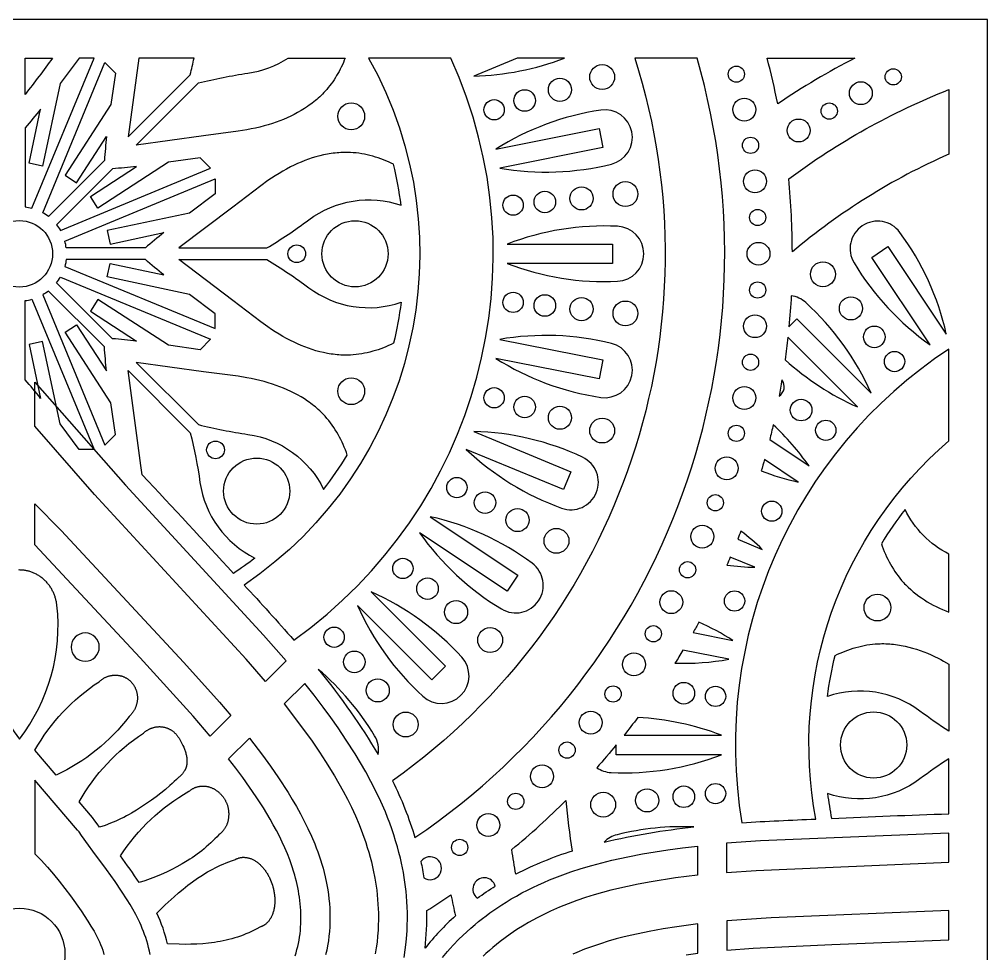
# Model space of a CAD drawing. Extents: x 101 to 1101, y 77 to 2048.
# Drawn here: x 601 to 1101, y 1566 to 2048 of the extents above; entities that cross this region are included whole.
import ezdxf

# ---------------------------------------------------------------- set-up
doc = ezdxf.new("R2010")
doc.units = 0
for name, color, linetype in [('LAYER_01', 1, 'CONTINUOUS'), ('LAYER_02', 5, 'CONTINUOUS'), ('LAYER_03', 7, 'CONTINUOUS')]:
    doc.layers.add(name, color=color, linetype=linetype)

msp = doc.modelspace()

# ---------------------------------------------------------------- linework, layer by layer
at = {"layer": 'LAYER_01'}
for points in [[(608.84, 1838.28), (608.84, 1861.04), (655.65, 1807.76), (726.99, 1730.37), (738.66, 1717.03), (727.97, 1706.45), (717.94, 1717.99), (639.61, 1803.06)], [(608.84, 1776.94), (608.84, 1798.18), (622.43, 1784.49), (685.74, 1716.29), (704.18, 1695.77), (710.14, 1688.81), (699.45, 1678.22), (690.6, 1688.52), (663.18, 1718.65)], [(1080.94, 1628.07), (983.69, 1624.04), (966.01, 1622.86), (966.09, 1607.81), (981.34, 1608.88), (1080.94, 1613.07)], [(1080.94, 1588.06), (989.21, 1584.28), (966.22, 1582.74), (966.3, 1567.69), (979.84, 1568.71), (1020.53, 1570.63), (1080.94, 1573.05)]]:
    msp.add_lwpolyline(points, close=True, dxfattribs=at)
msp.add_lwpolyline([(581.47, 1745.89, 0.195761), (600.84, 1676.7, 0.195761), (620.21, 1745.89), (620.16, 1746.31), (620.1, 1746.74), (620.03, 1747.17), (619.95, 1747.6), (619.86, 1748.03), (619.76, 1748.46), (619.66, 1748.89), (619.54, 1749.33), (619.41, 1749.76), (619.28, 1750.19), (619.13, 1750.62), (618.97, 1751.05), (618.81, 1751.48), (618.63, 1751.91), (618.44, 1752.33), (618.25, 1752.76), (618.04, 1753.17), (617.82, 1753.59), (617.6, 1754), (617.36, 1754.41), (617.11, 1754.81), (616.86, 1755.21), (616.59, 1755.6), (616.32, 1755.99), (616.03, 1756.37), (615.74, 1756.74), (615.44, 1757.11), (615.13, 1757.47), (614.81, 1757.83), (614.48, 1758.17), (614.15, 1758.51), (613.8, 1758.84), (613.45, 1759.16), (613.1, 1759.47), (612.73, 1759.77), (612.36, 1760.06), (611.99, 1760.34), (611.6, 1760.62), (611.22, 1760.88), (610.82, 1761.13), (610.43, 1761.38), (610.03, 1761.61), (609.62, 1761.83), (609.21, 1762.04), (608.8, 1762.24), (608.38, 1762.43), (607.97, 1762.61), (607.55, 1762.77), (607.13, 1762.93), (606.7, 1763.08), (606.28, 1763.21), (605.86, 1763.34), (605.43, 1763.45), (605.01, 1763.55), (604.59, 1763.64), (604.16, 1763.73), (603.74, 1763.8), (603.32, 1763.86), (602.9, 1763.91), (602.48, 1763.95), (602.07, 1763.99), (601.66, 1764.01), (601.25, 1764.02), (600.84, 1764.03), (600.43, 1764.02)], format="xyb", dxfattribs=at)
for points in [[(619.83, 1658.09), (608.84, 1670.9, -0.120224), (642.06, 1706.34), (642.39, 1706.65), (642.6, 1706.83), (642.81, 1707), (643.03, 1707.18), (643.26, 1707.35), (643.49, 1707.51), (643.72, 1707.67), (643.96, 1707.83), (644.21, 1707.98), (644.46, 1708.13), (644.71, 1708.28), (644.97, 1708.41), (645.24, 1708.54), (645.51, 1708.67), (645.78, 1708.79), (646.06, 1708.9), (646.34, 1709.01), (646.62, 1709.11), (646.91, 1709.2), (647.2, 1709.29), (647.5, 1709.37), (647.79, 1709.44), (648.09, 1709.51), (648.39, 1709.56), (648.7, 1709.61), (649, 1709.65), (649.31, 1709.68), (649.61, 1709.71), (649.92, 1709.72), (650.23, 1709.73), (650.54, 1709.73), (650.84, 1709.72), (651.15, 1709.71), (651.46, 1709.68), (651.76, 1709.65), (652.06, 1709.61), (652.37, 1709.56), (652.66, 1709.5), (652.96, 1709.44), (653.25, 1709.37), (653.55, 1709.28), (653.83, 1709.2), (654.12, 1709.1), (654.4, 1709), (654.67, 1708.89), (654.95, 1708.78), (655.21, 1708.65), (655.48, 1708.53), (655.74, 1708.39), (655.99, 1708.25), (656.24, 1708.1), (656.48, 1707.95), (656.72, 1707.79), (656.95, 1707.63), (657.18, 1707.47), (657.4, 1707.29), (657.61, 1707.12), (657.82, 1706.94), (658.03, 1706.76), (658.22, 1706.57), (658.42, 1706.38), (658.6, 1706.19), (658.78, 1705.99), (658.96, 1705.79), (659.12, 1705.59), (659.29, 1705.38), (659.45, 1705.17), (659.61, 1704.95), (659.77, 1704.72), (659.92, 1704.49), (660.07, 1704.26), (660.21, 1704.01), (660.35, 1703.77), (660.48, 1703.51), (660.61, 1703.25), (660.73, 1702.99), (660.85, 1702.72), (660.96, 1702.45), (661.07, 1702.17), (661.17, 1701.89), (661.26, 1701.6), (661.34, 1701.31), (661.42, 1701.02), (661.5, 1700.72), (661.56, 1700.42), (661.62, 1700.12), (661.67, 1699.81), (661.71, 1699.5), (661.75, 1699.19), (661.78, 1698.88), (661.79, 1698.56), (661.81, 1698.24), (661.81, 1697.93), (661.81, 1697.61), (661.8, 1697.29), (661.78, 1696.97), (661.75, 1696.66), (661.71, 1696.34), (661.67, 1696.02), (661.62, 1695.71), (661.56, 1695.39), (661.49, 1695.08), (661.42, 1694.77), (661.34, 1694.47), (661.25, 1694.16), (661.15, 1693.86), (661.05, 1693.56), (660.94, 1693.27), (660.82, 1692.98), (660.7, 1692.69), (660.57, 1692.41), (660.44, 1692.13), (660.3, 1691.86), (660.15, 1691.59), (660, 1691.33), (659.84, 1691.07), (659.68, 1690.82), (659.52, 1690.57), (659.35, 1690.33), (659.17, 1690.09), (658.99, 1689.86), (658.81, 1689.64), (658.63, 1689.42), (658.44, 1689.21), (658.25, 1689), (658.05, 1688.81), (657.86, 1688.61), (657.53, 1688.3, -0.121451)], [(642.31, 1631.11), (641.09, 1632.84), (639.84, 1634.53), (638.53, 1636.19), (631.71, 1644.25, -0.12023), (664.9, 1679.71), (665.24, 1680.01), (665.44, 1680.19), (665.66, 1680.37), (665.88, 1680.55), (666.1, 1680.72), (666.33, 1680.88), (666.56, 1681.04), (666.8, 1681.2), (667.05, 1681.35), (667.3, 1681.5), (667.56, 1681.64), (667.82, 1681.78), (668.08, 1681.91), (668.35, 1682.04), (668.62, 1682.16), (668.9, 1682.27), (669.18, 1682.38), (669.47, 1682.48), (669.75, 1682.57), (670.05, 1682.66), (670.34, 1682.74), (670.64, 1682.81), (670.94, 1682.88), (671.24, 1682.93), (671.54, 1682.98), (671.85, 1683.02), (672.15, 1683.05), (672.46, 1683.08), (672.77, 1683.09), (673.07, 1683.1), (673.38, 1683.1), (673.69, 1683.09), (674, 1683.07), (674.3, 1683.05), (674.61, 1683.01), (674.91, 1682.97), (675.22, 1682.92), (675.52, 1682.86), (675.82, 1682.8), (676.11, 1682.72), (676.4, 1682.64), (676.7, 1682.55), (676.98, 1682.45), (677.27, 1682.34), (677.55, 1682.23), (677.82, 1682.11), (678.09, 1681.98), (678.36, 1681.85), (678.63, 1681.71), (678.88, 1681.56), (679.14, 1681.41), (679.39, 1681.25), (679.63, 1681.08), (679.87, 1680.91), (680.11, 1680.74), (680.33, 1680.56), (680.56, 1680.37), (680.78, 1680.18), (680.99, 1679.98), (681.2, 1679.78), (681.41, 1679.57), (681.61, 1679.36), (681.8, 1679.15), (681.99, 1678.93), (682.18, 1678.7), (682.37, 1678.46), (682.55, 1678.22), (682.74, 1677.97), (682.93, 1677.7), (683.11, 1677.43), (683.3, 1677.14), (683.49, 1676.84), (683.86, 1676.2), (684.25, 1675.51), (684.65, 1674.74), (685.28, 1673.45), (685.71, 1672.5), (685.91, 1672.02), (686.11, 1671.53), (686.29, 1671.04), (686.46, 1670.55), (686.62, 1670.07), (686.77, 1669.58), (686.9, 1669.11), (687.01, 1668.63), (687.12, 1668.17), (687.2, 1667.71), (687.27, 1667.25), (687.33, 1666.81), (687.38, 1666.37), (687.41, 1665.93), (687.42, 1665.51), (687.42, 1665.1), (687.41, 1664.69), (687.39, 1664.29), (687.35, 1663.91), (687.3, 1663.53), (687.27, 1663.34), (687.24, 1663.16), (687.21, 1662.98), (687.17, 1662.8), (687.13, 1662.62), (687.08, 1662.45), (687.04, 1662.28), (686.99, 1662.11), (686.93, 1661.95), (686.88, 1661.79), (686.82, 1661.63), (686.76, 1661.47), (686.7, 1661.31), (686.63, 1661.16), (686.56, 1661.01), (686.49, 1660.87), (686.42, 1660.72), (686.35, 1660.58), (686.27, 1660.44), (686.19, 1660.3), (686.03, 1660.03), (685.86, 1659.77), (685.69, 1659.52), (685.51, 1659.28), (685.32, 1659.04), (685.13, 1658.81), (684.94, 1658.59), (684.74, 1658.38), (684.53, 1658.17), (684.33, 1657.97), (684.12, 1657.78), (683.91, 1657.59), (683.69, 1657.42), (683.48, 1657.24), (683.12, 1656.97), (681.93, 1655.76), (680.85, 1654.69), (679.74, 1653.66), (678.61, 1652.64), (676.29, 1650.68), (673.91, 1648.77), (671.48, 1646.91), (669.02, 1645.1), (666.52, 1643.34), (663.99, 1641.63), (661.42, 1639.98), (658.8, 1638.42), (657.48, 1637.68), (656.14, 1636.96), (654.8, 1636.26), (653.44, 1635.59), (652.07, 1634.95), (650.7, 1634.33), (647.92, 1633.17), (645.12, 1632.1)], [(662.75, 1602.56, 0.011286), (653.07, 1616.39), (654.8, 1618.9), (656.59, 1621.38), (658.45, 1623.82), (660.38, 1626.21), (662.38, 1628.55), (664.44, 1630.83), (666.57, 1633.05), (668.77, 1635.2), (671.02, 1637.29), (673.34, 1639.3), (675.71, 1641.23), (678.13, 1643.09), (680.6, 1644.86), (683.12, 1646.54), (685.69, 1648.14), (688.44, 1649.72), (688.8, 1650.01), (689.01, 1650.18), (689.24, 1650.34), (689.47, 1650.5), (689.7, 1650.65), (689.94, 1650.8), (690.19, 1650.95), (690.44, 1651.09), (690.7, 1651.22), (690.96, 1651.35), (691.23, 1651.47), (691.5, 1651.59), (691.78, 1651.7), (692.06, 1651.8), (692.34, 1651.9), (692.63, 1651.98), (692.92, 1652.07), (693.22, 1652.14), (693.52, 1652.2), (693.83, 1652.26), (694.13, 1652.31), (694.44, 1652.35), (694.76, 1652.38), (695.07, 1652.4), (695.39, 1652.42), (695.7, 1652.42), (696.02, 1652.42), (696.35, 1652.4), (696.67, 1652.38), (696.99, 1652.35), (697.31, 1652.31), (697.64, 1652.25), (697.96, 1652.19), (698.28, 1652.12), (698.6, 1652.04), (698.92, 1651.95), (699.24, 1651.85), (699.56, 1651.74), (699.87, 1651.63), (700.18, 1651.5), (700.49, 1651.37), (700.8, 1651.22), (701.1, 1651.07), (701.4, 1650.91), (701.7, 1650.74), (701.99, 1650.56), (702.28, 1650.38), (702.56, 1650.19), (702.83, 1649.99), (703.11, 1649.79), (703.37, 1649.58), (703.63, 1649.37), (703.89, 1649.15), (704.14, 1648.93), (704.38, 1648.7), (704.61, 1648.47), (704.84, 1648.24), (705.06, 1648), (705.28, 1647.76), (705.48, 1647.52), (705.68, 1647.27), (705.88, 1647.03), (706.07, 1646.78), (706.25, 1646.53), (706.42, 1646.27), (706.59, 1646.02), (706.76, 1645.75), (706.92, 1645.48), (707.08, 1645.21), (707.24, 1644.93), (707.38, 1644.64), (707.53, 1644.35), (707.66, 1644.06), (707.8, 1643.76), (707.92, 1643.45), (708.04, 1643.15), (708.15, 1642.84), (708.26, 1642.52), (708.35, 1642.2), (708.45, 1641.88), (708.53, 1641.55), (708.61, 1641.22), (708.68, 1640.89), (708.74, 1640.56), (708.79, 1640.22), (708.84, 1639.88), (708.88, 1639.53), (708.91, 1639.19), (708.93, 1638.84), (708.95, 1638.5), (708.96, 1638.15), (708.96, 1637.8), (708.95, 1637.45), (708.94, 1637.09), (708.92, 1636.74), (708.89, 1636.39), (708.85, 1636.04), (708.8, 1635.69), (708.75, 1635.34), (708.69, 1634.99), (708.62, 1634.65), (708.54, 1634.31), (708.46, 1633.97), (708.37, 1633.64), (708.26, 1633.31), (708.16, 1632.99), (708.04, 1632.67), (707.92, 1632.36), (707.78, 1632.05), (707.65, 1631.76), (707.5, 1631.46), (707.35, 1631.18), (707.2, 1630.9), (707.03, 1630.63), (706.86, 1630.36), (706.69, 1630.11), (706.51, 1629.86), (706.32, 1629.62), (706.13, 1629.38), (705.94, 1629.16), (705.74, 1628.94), (705.54, 1628.73), (705.34, 1628.53), (705.13, 1628.33), (704.91, 1628.15), (704.7, 1627.97), (704.48, 1627.8), (704.12, 1627.53), (702.95, 1626.27), (701.88, 1625.17), (700.8, 1624.09), (699.69, 1623.03), (698.55, 1621.99), (697.4, 1620.98), (696.23, 1619.99), (695.04, 1619.03), (693.83, 1618.09), (692.61, 1617.17), (691.36, 1616.28), (690.11, 1615.41), (688.83, 1614.57), (687.54, 1613.74), (684.92, 1612.17), (682.25, 1610.68), (679.54, 1609.28), (676.8, 1607.97), (674.02, 1606.73), (671.23, 1605.58), (668.41, 1604.5), (665.59, 1603.49)], [(677.42, 1570.85, 0.051759), (671.82, 1586.75), (676.19, 1591.03), (680.72, 1595.22), (683.04, 1597.25), (685.42, 1599.23), (687.84, 1601.15), (690.3, 1603), (692.82, 1604.77), (695.39, 1606.45), (696.69, 1607.25), (698.01, 1608.03), (699.34, 1608.78), (700.68, 1609.51), (702.03, 1610.21), (703.4, 1610.88), (704.77, 1611.51), (706.16, 1612.12), (707.57, 1612.69), (708.98, 1613.23), (710.41, 1613.74), (712.01, 1614.26), (712.4, 1614.49), (712.64, 1614.63), (712.89, 1614.75), (713.14, 1614.87), (713.4, 1614.98), (713.67, 1615.08), (713.94, 1615.18), (714.22, 1615.26), (714.5, 1615.34), (714.79, 1615.41), (715.08, 1615.47), (715.38, 1615.52), (715.53, 1615.54), (715.68, 1615.56), (715.84, 1615.57), (715.99, 1615.59), (716.15, 1615.6), (716.3, 1615.6), (716.46, 1615.61), (716.62, 1615.61), (716.78, 1615.61), (716.94, 1615.61), (717.27, 1615.59), (717.6, 1615.57), (717.93, 1615.53), (718.27, 1615.48), (718.61, 1615.42), (718.95, 1615.34), (719.29, 1615.25), (719.64, 1615.15), (719.98, 1615.04), (720.33, 1614.91), (720.68, 1614.77), (721.03, 1614.62), (721.38, 1614.46), (721.73, 1614.28), (722.08, 1614.09), (722.43, 1613.89), (722.78, 1613.67), (723.12, 1613.44), (723.46, 1613.2), (723.81, 1612.95), (724.14, 1612.69), (724.48, 1612.41), (724.81, 1612.13), (725.13, 1611.83), (725.46, 1611.52), (725.77, 1611.2), (726.09, 1610.88), (726.39, 1610.54), (726.69, 1610.2), (726.99, 1609.84), (727.28, 1609.48), (727.56, 1609.11), (727.83, 1608.74), (728.1, 1608.35), (728.36, 1607.97), (728.62, 1607.57), (728.87, 1607.17), (729.1, 1606.77), (729.34, 1606.36), (729.56, 1605.95), (729.78, 1605.54), (729.98, 1605.12), (730.18, 1604.7), (730.56, 1603.86), (730.9, 1603.01), (731.22, 1602.15), (731.51, 1601.25), (731.78, 1600.34), (732.03, 1599.39), (732.14, 1598.91), (732.24, 1598.43), (732.33, 1597.94), (732.42, 1597.45), (732.49, 1596.95), (732.56, 1596.46), (732.62, 1595.96), (732.67, 1595.46), (732.71, 1594.96), (732.74, 1594.45), (732.76, 1593.95), (732.77, 1593.45), (732.77, 1592.95), (732.76, 1592.46), (732.74, 1591.96), (732.71, 1591.47), (732.67, 1590.99), (732.62, 1590.51), (732.55, 1590.04), (732.48, 1589.57), (732.4, 1589.11), (732.31, 1588.65), (732.2, 1588.21), (732.09, 1587.77), (731.97, 1587.34), (731.84, 1586.92), (731.7, 1586.51), (731.55, 1586.11), (731.39, 1585.72), (731.23, 1585.34), (731.05, 1584.97), (730.87, 1584.61), (730.68, 1584.26), (730.49, 1583.93), (730.29, 1583.61), (730.08, 1583.3), (729.87, 1583), (729.65, 1582.71), (729.42, 1582.44), (729.19, 1582.17), (728.96, 1581.92), (728.72, 1581.69), (728.48, 1581.46), (728.23, 1581.25), (728.11, 1581.15), (727.98, 1581.05), (727.86, 1580.95), (727.73, 1580.86), (727.6, 1580.77), (727.48, 1580.68), (727.35, 1580.6), (727.22, 1580.52), (727.09, 1580.44), (726.96, 1580.36), (726.83, 1580.29), (726.7, 1580.22), (726.57, 1580.15), (726.44, 1580.09), (726.31, 1580.03), (726.18, 1579.97), (726.05, 1579.91), (725.92, 1579.86), (725.79, 1579.81), (725.66, 1579.76), (725.39, 1579.67), (724.96, 1579.54), (723.44, 1578.68), (722.07, 1577.95), (720.68, 1577.26), (719.28, 1576.61), (717.86, 1576.01), (716.43, 1575.44), (714.98, 1574.91), (713.53, 1574.41), (712.07, 1573.95), (710.59, 1573.53), (709.11, 1573.14), (707.62, 1572.79), (706.13, 1572.46), (704.63, 1572.17), (703.12, 1571.91), (701.61, 1571.67), (698.58, 1571.29), (695.54, 1571), (692.5, 1570.8), (689.46, 1570.69), (686.43, 1570.65), (683.41, 1570.67)]]:
    msp.add_lwpolyline(points, format="xyb", close=True, dxfattribs=at)
for points in [[(799.58, 1563.87), (800.18, 1567.8), (800.64, 1571.7), (800.98, 1575.61), (801.11, 1577.77), (801.21, 1579.94), (801.28, 1584.27), (801.25, 1587.1), (801.16, 1589.92), (801, 1592.74), (800.79, 1595.56), (800.55, 1597.98), (800.28, 1600.39), (799.96, 1602.79), (799.59, 1605.19), (799.17, 1607.68), (798.7, 1610.16), (798.19, 1612.63), (797.64, 1615.09), (796.9, 1618.09), (796.1, 1621.07), (795.19, 1624.19), (794.21, 1627.29), (793.21, 1630.25), (792.16, 1633.2), (791.04, 1636.12), (789.88, 1639.02), (787.52, 1644.46), (784.98, 1649.83), (782.43, 1654.85), (779.74, 1659.8), (777.06, 1664.45), (774.27, 1669.05), (769.7, 1676.19), (765.44, 1682.51), (761.63, 1687.91), (757.72, 1693.24), (753.05, 1699.38), (748.27, 1705.43), (737.55, 1694.82), (744.57, 1685.77), (752.01, 1675.55), (755.92, 1669.84), (758.99, 1665.16), (763.62, 1657.7), (765.9, 1653.79), (768.1, 1649.83), (770.28, 1645.69), (772.35, 1641.5), (774.38, 1637.1), (776.28, 1632.64), (778.1, 1627.96), (779.76, 1623.22), (780.56, 1620.74), (781.3, 1618.26), (782, 1615.75), (782.65, 1613.24), (783.62, 1609.03), (784.45, 1604.78), (784.96, 1601.68), (785.39, 1598.56), (785.66, 1596.15), (785.89, 1593.74), (786.06, 1591.33), (786.19, 1588.91), (786.25, 1586.91), (786.28, 1584.9), (786.27, 1582.9), (786.23, 1580.89), (786.1, 1577.89), (785.88, 1574.9), (785.57, 1571.86), (785.18, 1568.83), (784.69, 1565.8)], [(743.33, 1564.8), (743.8, 1566.35), (744.23, 1567.91), (744.62, 1569.49), (744.97, 1571.07), (745.29, 1572.75), (745.57, 1574.44), (745.8, 1576.14), (745.98, 1577.84), (746.12, 1579.55), (746.22, 1581.26), (746.27, 1582.97), (746.28, 1584.68), (746.25, 1586.4), (746.18, 1588.11), (746.07, 1589.83), (745.92, 1591.53), (745.74, 1593.24), (745.52, 1594.94), (745.26, 1596.63), (744.97, 1598.32), (744.66, 1599.95), (744.31, 1601.58), (743.93, 1603.19), (743.52, 1604.8), (743.09, 1606.41), (742.62, 1608), (741.62, 1611.16), (740.5, 1614.3), (739.3, 1617.4), (738, 1620.47), (736.61, 1623.51), (735.15, 1626.52), (733.61, 1629.5), (732.01, 1632.45), (730.35, 1635.37), (726.87, 1641.13), (723.22, 1646.77), (719.78, 1651.83), (716.25, 1656.8), (712.63, 1661.69), (708.93, 1666.51), (719.67, 1677.13), (726.34, 1668.4), (730.52, 1662.63), (734.63, 1656.7), (739.62, 1649.03), (741.8, 1645.47), (743.94, 1641.83), (746, 1638.14), (748, 1634.35), (749.9, 1630.5), (751.71, 1626.55), (753.4, 1622.53), (754.21, 1620.48), (754.97, 1618.41), (755.71, 1616.32), (756.4, 1614.23), (757.06, 1612.09), (757.68, 1609.93), (758.25, 1607.76), (758.78, 1605.59), (759.5, 1602.19), (759.82, 1600.48), (760.11, 1598.77), (760.45, 1596.43), (760.74, 1594.08), (760.97, 1591.7), (761.14, 1589.32), (761.24, 1586.93), (761.28, 1584.54), (761.26, 1582.13), (761.16, 1579.71), (760.99, 1577.27), (760.75, 1574.84), (760.43, 1572.38), (760.03, 1569.94), (759.57, 1567.59), (759.03, 1565.26)], [(668.36, 1565.45), (668, 1567.21), (667.59, 1568.96), (667.14, 1570.7), (666.64, 1572.43), (666.1, 1574.15), (665.55, 1575.77), (664.96, 1577.37), (664.35, 1578.91), (663.7, 1580.43), (663.05, 1581.9), (662.36, 1583.35), (660.96, 1586.13), (659.52, 1588.77), (658.07, 1591.26), (656.57, 1593.7), (653.64, 1598.2), (650.31, 1603.07), (645.85, 1609.33), (638.78, 1618.77), (636.47, 1621.94), (633.01, 1626.94), (631.69, 1628.72), (630.92, 1629.7), (608.84, 1655.54), (608.84, 1617.47), (612.15, 1614.07), (615.34, 1610.57), (618.42, 1606.97), (621.42, 1603.29), (624.33, 1599.54), (627.17, 1595.71), (632.69, 1587.89), (636.16, 1582.71), (637.82, 1580.08), (639.39, 1577.41), (640.14, 1576.05), (640.85, 1574.69), (641.54, 1573.31), (642.19, 1571.91), (642.8, 1570.51), (643.37, 1569.08), (643.9, 1567.64), (644.38, 1566.18), (644.62, 1565.41)], [(819.41, 1563.92), (821.94, 1566.93), (823.38, 1568.55), (824.84, 1570.15), (827.86, 1573.27), (829.88, 1575.24), (831.94, 1577.17), (834.04, 1579.06), (836.19, 1580.9), (838.06, 1582.44), (839.96, 1583.95), (841.89, 1585.42), (843.84, 1586.86), (845.9, 1588.32), (847.98, 1589.75), (850.09, 1591.13), (852.23, 1592.48), (854.87, 1594.08), (857.54, 1595.62), (860.39, 1597.18), (863.27, 1598.69), (866.07, 1600.07), (868.9, 1601.41), (871.76, 1602.68), (874.63, 1603.91), (880.15, 1606.09), (885.74, 1608.09), (891.09, 1609.84), (896.49, 1611.43), (901.68, 1612.83), (906.9, 1614.12), (915.18, 1615.93), (922.67, 1617.38), (929.18, 1618.5), (935.71, 1619.51), (943.35, 1620.55), (951.02, 1621.45), (951.09, 1606.37), (939.72, 1604.93), (927.24, 1602.96), (920.44, 1601.69), (914.95, 1600.56), (906.41, 1598.56), (902.03, 1597.4), (897.67, 1596.16), (893.21, 1594.77), (888.78, 1593.27), (884.23, 1591.6), (879.74, 1589.79), (875.14, 1587.76), (870.61, 1585.59), (868.3, 1584.4), (866.01, 1583.17), (863.75, 1581.89), (861.51, 1580.58), (857.85, 1578.28), (854.26, 1575.87), (851.7, 1574.03), (849.2, 1572.13), (847.3, 1570.62), (845.44, 1569.08), (843.61, 1567.49), (841.81, 1565.87), (840.35, 1564.5)], [(945.28, 1565.32), (951.3, 1566.12), (951.23, 1581.22), (940.34, 1579.76), (933.3, 1578.64), (926.2, 1577.35), (917.25, 1575.46), (913.19, 1574.48), (909.1, 1573.42), (905.03, 1572.27), (900.94, 1571), (896.88, 1569.62), (892.8, 1568.1), (888.77, 1566.46), (886.74, 1565.58)]]:
    msp.add_lwpolyline(points, dxfattribs=at)
at = {"layer": 'LAYER_01', "extrusion": (0, 0, -1)}
msp.add_circle((-634.84, 1724.2), 7.3, dxfattribs=at)
at = {"layer": 'LAYER_01'}
msp.add_circle((600.84, 1565.83), 23.52, dxfattribs=at)
at = {"layer": 'LAYER_02'}
for points in [[(618.02, 2028.46, -0.006576), (603.84, 2009.73), (603.84, 2028.46)], [(662.51, 2028.46), (656.95, 1987.73), (689.09, 2019.87, 0.008797), (691.09, 2028.46)], [(769.15, 2028.46), (768.67, 2027.3), (768.18, 2026.14), (767.66, 2024.99), (767.12, 2023.85), (766.56, 2022.73), (765.97, 2021.61), (765.36, 2020.51), (764.72, 2019.42), (764.06, 2018.35), (763.38, 2017.29), (762.67, 2016.25), (761.94, 2015.23), (761.18, 2014.23), (760.41, 2013.24), (759.6, 2012.28), (758.77, 2011.34), (758.09, 2010.61), (757.4, 2009.89), (756.69, 2009.18), (755.97, 2008.49), (755.23, 2007.82), (754.48, 2007.15), (753.72, 2006.51), (752.94, 2005.87), (752.15, 2005.25), (751.35, 2004.65), (750.54, 2004.06), (749.72, 2003.48), (748.04, 2002.36), (746.33, 2001.3), (744.57, 2000.3), (742.79, 1999.34), (740.98, 1998.44), (739.14, 1997.59), (737.28, 1996.8), (735.4, 1996.05), (733.5, 1995.35), (731.6, 1994.7), (729.41, 1994.03), (727.22, 1993.4), (725.01, 1992.84), (722.8, 1992.32), (720.58, 1991.85), (718.35, 1991.42), (713.88, 1990.65), (695.86, 1988.28), (661.2, 1983.49), (693.33, 2015.62, -0.026008), (718.91, 2020.66, 0.108718), (739.72, 2028.46)], [(823.74, 2028.46), (781.22, 2028.46, -0.389461), (716.92, 1756.25, -0.007739), (742.56, 1727.83, 0.35909)], [(793.51, 1655.14, -0.04412), (805.16, 1625.76, 0.3249), (950.84, 2028.46), (918.67, 2028.46, -0.326632)], [(835.52, 2019.17, 0.085596), (882.32, 2028.46), (857.95, 2028.46)], [(1000.08, 1928.32, 0.023696), (998.2, 1966.09, -0.065281), (1080.94, 2012.21), (1080.94, 1978.84, 0.071838)], [(848.92, 1971.62, 0.103997), (906.66, 1973.71, 0.954062), (901.11, 2001.6, 0.103997), (846.96, 1981.43), (900.28, 1992.03), (902.23, 1982.22)], [(794.14, 1973.6), (792.84, 1974.23), (791.52, 1974.82), (790.18, 1975.39), (788.84, 1975.93), (787.47, 1976.43), (786.1, 1976.91), (784.71, 1977.36), (783.32, 1977.77), (781.91, 1978.14), (780.5, 1978.48), (779.07, 1978.78), (777.65, 1979.04), (776.21, 1979.26), (774.77, 1979.44), (773.33, 1979.58), (771.89, 1979.67), (770.89, 1979.71), (769.89, 1979.73), (768.89, 1979.73), (767.89, 1979.71), (766.89, 1979.66), (765.89, 1979.6), (764.9, 1979.52), (763.9, 1979.42), (762.91, 1979.3), (761.91, 1979.16), (760.92, 1979), (759.93, 1978.83), (757.95, 1978.43), (755.99, 1977.97), (754.04, 1977.44), (752.11, 1976.86), (750.19, 1976.21), (748.29, 1975.51), (746.41, 1974.76), (744.55, 1973.96), (742.72, 1973.11), (740.91, 1972.22), (738.89, 1971.16), (736.89, 1970.04), (734.94, 1968.89), (733, 1967.69), (731.1, 1966.45), (729.22, 1965.18), (725.52, 1962.55), (711.1, 1951.49), (683.2, 1930.37), (728.65, 1930.37, 0.026008), (750.29, 1944.9, -0.247944), (798, 1952.46, 0.02706)], [(852.78, 1922.37, 0.103997), (909.82, 1913.15, 0.954062), (909.82, 1941.59, 0.103997), (852.78, 1932.37), (907.14, 1932.37), (907.14, 1922.37)], [(794.14, 1881.14), (792.84, 1880.52), (791.52, 1879.92), (790.18, 1879.36), (788.84, 1878.82), (787.47, 1878.31), (786.1, 1877.83), (784.71, 1877.39), (783.32, 1876.98), (781.91, 1876.61), (780.5, 1876.27), (779.07, 1875.97), (777.65, 1875.71), (776.21, 1875.48), (774.77, 1875.3), (773.33, 1875.17), (771.89, 1875.07), (770.89, 1875.03), (769.89, 1875.01), (768.89, 1875.02), (767.89, 1875.04), (766.89, 1875.08), (765.89, 1875.15), (764.9, 1875.23), (763.9, 1875.33), (762.91, 1875.45), (761.91, 1875.59), (760.92, 1875.74), (759.93, 1875.91), (757.95, 1876.31), (755.99, 1876.78), (754.04, 1877.3), (752.11, 1877.89), (750.19, 1878.54), (748.29, 1879.23), (746.41, 1879.99), (744.55, 1880.79), (742.72, 1881.63), (740.91, 1882.52), (738.89, 1883.59), (736.89, 1884.7), (734.94, 1885.86), (733, 1887.06), (731.1, 1888.3), (729.22, 1889.57), (725.52, 1892.19), (711.1, 1903.25), (683.2, 1924.37), (728.65, 1924.37, -0.026008), (750.29, 1909.85, 0.247944), (798, 1902.29, -0.02706)], [(846.96, 1873.32, 0.103997), (901.11, 1853.15, 0.954062), (906.66, 1881.04, 0.103997), (848.92, 1883.13), (902.23, 1872.52), (900.28, 1862.71)], [(1080.94, 1830.7), (1080.94, 1878.13, 0.296763), (973.99, 1633.47, -0.006649), (1012.22, 1635.34, -0.268428)], [(770.21, 1823.38), (769.73, 1824.74), (769.22, 1826.09), (768.68, 1827.44), (768.11, 1828.77), (767.5, 1830.1), (766.87, 1831.4), (766.2, 1832.7), (765.5, 1833.98), (764.77, 1835.23), (764.01, 1836.47), (763.22, 1837.69), (762.4, 1838.89), (761.54, 1840.06), (760.65, 1841.2), (759.73, 1842.32), (758.77, 1843.41), (758.09, 1844.14), (757.4, 1844.86), (756.69, 1845.56), (755.97, 1846.25), (755.23, 1846.93), (754.48, 1847.59), (753.72, 1848.24), (752.94, 1848.87), (752.15, 1849.49), (751.35, 1850.1), (750.54, 1850.69), (749.72, 1851.27), (748.04, 1852.38), (746.33, 1853.44), (744.57, 1854.45), (742.79, 1855.4), (740.98, 1856.3), (739.14, 1857.15), (737.28, 1857.95), (735.4, 1858.7), (733.5, 1859.39), (731.6, 1860.04), (729.41, 1860.72), (727.22, 1861.34), (725.01, 1861.91), (722.8, 1862.42), (720.58, 1862.9), (718.35, 1863.33), (713.88, 1864.09), (695.86, 1866.46), (661.2, 1871.26), (693.33, 1839.12, 0.026008), (718.91, 1834.09, -0.247944), (757.99, 1805.69, 0.02706)], [(664.32, 1813.13), (663.59, 1817.92), (656.95, 1867.02), (689.09, 1834.88, -0.026008), (694.12, 1809.3, 0.247944), (722.52, 1770.22, -0.017218), (711.42, 1762.22, 0.00443)], [(831.69, 1826.34, 0.103997), (880.86, 1795.99, 0.954062), (891.74, 1822.27, 0.103997), (835.52, 1835.58), (885.74, 1814.78), (881.91, 1805.54)], [(807.54, 1783.24, 0.103997), (849.85, 1743.89, 0.954062), (865.65, 1767.54, 0.103997), (813.1, 1791.56), (858.3, 1761.36), (852.74, 1753.04)], [(775.45, 1745.69, 0.103997), (809.27, 1698.84, 0.954062), (829.38, 1718.94, 0.103997), (782.52, 1752.76), (820.96, 1714.32), (813.89, 1707.25)], [(786.17, 1668.68, 0.178635), (784.32, 1678.36, 0.080632), (755.24, 1712.69), (756.06, 1711.69, -0.036031)], [(809.74, 1604.97, 2.290361), (808.23, 1613.51, -0.014527)]]:
    msp.add_lwpolyline(points, format="xyb", close=True, dxfattribs=at)
for centre, radius in [((901.85, 2018.68), 6.43), ((971.17, 2020.14), 4.19), ((880.03, 2012.07), 5.97), ((861.81, 2006.54), 5.58), ((846.04, 2001.76), 5.24), ((975.28, 2001.85), 5.91), ((772.24, 1998.37), 6.93), ((978.48, 1983.39), 4.19), ((980.78, 1964.79), 5.91), ((891.19, 1955.97), 5.97), ((913.88, 1958.2), 6.43), ((855.84, 1952.49), 5.24), ((872.24, 1954.11), 5.58), ((982.15, 1946.11), 4.19), ((600.84, 1927.37), 17.17), ((774.21, 1927.37), 17.08), ((744.11, 1927.37), 4.57), ((982.61, 1927.37), 5.91), ((982.15, 1908.64), 4.19), ((855.84, 1902.26), 5.24), ((872.24, 1900.64), 5.58), ((891.19, 1898.78), 5.97), ((913.88, 1896.54), 6.43), ((980.78, 1889.95), 5.91), ((978.48, 1871.35), 4.19), ((772.24, 1856.38), 6.93), ((846.04, 1852.99), 5.24), ((975.28, 1852.89), 5.91), ((861.81, 1848.21), 5.58), ((880.03, 1842.68), 5.97), ((901.85, 1836.06), 6.43), ((971.17, 1834.61), 4.19), ((702.15, 1826.07), 4.57), ((723.43, 1804.78), 17.08), ((966.18, 1816.55), 5.91), ((826.82, 1806.59), 5.24), ((841.35, 1798.82), 5.58), ((960.3, 1798.76), 4.19), ((858.14, 1789.84), 5.97), ((878.26, 1779.09), 6.43), ((953.55, 1781.27), 5.91), ((798.91, 1764.82), 5.24), ((945.96, 1764.14), 4.19), ((811.65, 1754.37), 5.58), ((937.53, 1747.41), 5.91), ((826.37, 1742.29), 5.97), ((763.39, 1729.3), 5.24), ((844, 1727.82), 6.43), ((928.3, 1731.1), 4.19), ((773.85, 1716.56), 5.58), ((918.27, 1715.27), 5.91), ((785.93, 1701.85), 5.97), ((907.48, 1699.95), 4.19), ((800.39, 1684.22), 6.43), ((895.96, 1685.18), 5.91), ((883.72, 1670.99), 4.19), ((870.8, 1657.42), 5.91), ((857.22, 1644.5), 4.19), ((843.04, 1632.26), 5.91), ((828.26, 1620.73), 4.19)]:
    msp.add_circle(centre, radius, dxfattribs=at)
at = {"layer": 'LAYER_03'}
msp.add_lwpolyline([(100.74, 77.1), (1100.94, 77.1), (1100.94, 2048.46), (100.74, 2048.46)], close=True, dxfattribs=at)
for points in [[(621.9, 2015.25), (612.83, 1972.71), (605.86, 1974.2), (611.8, 2002.06, -0.011404), (603.84, 1992.45), (603.84, 1951.58, -0.036548), (607.33, 1950.89), (639.46, 2028.46), (631.79, 2028.46)], [(648.09, 2004.4), (624.42, 1967.91), (630.4, 1964.03), (645.9, 1987.93, 0.011404), (644.74, 1975.51), (615.84, 1946.61, 0.036548), (612.88, 1948.59), (645.01, 2026.16), (650.43, 2020.74)], [(1032.42, 2028.46, 0.02907), (992.5, 2004.84, 0.015179), (987.07, 2028.46)], [(677.87, 1974.63), (641.38, 1950.96), (637.5, 1956.94), (661.4, 1972.44, -0.011404), (648.98, 1971.27), (620.08, 1942.37, -0.036548), (622.06, 1939.41), (699.63, 1971.54), (694.21, 1976.97)], [(688.72, 1948.43), (646.18, 1939.36), (647.67, 1932.39), (675.52, 1938.33, 0.011404), (665.92, 1930.37), (625.05, 1930.37, 0.036548), (624.36, 1933.87), (701.93, 1966), (701.93, 1958.32)], [(1079.61, 1885.89, 0.103997), (1055.58, 1938.44, 0.954062), (1031.94, 1922.64, 0.103997), (1071.29, 1880.33), (1041.09, 1925.53), (1049.41, 1931.09)], [(688.72, 1906.32), (646.18, 1915.38), (647.67, 1922.35), (675.52, 1916.42, -0.011404), (665.92, 1924.37), (625.05, 1924.37, -0.036548), (624.36, 1920.88), (701.93, 1888.75), (701.93, 1896.42)], [(677.87, 1880.12), (641.38, 1903.79), (637.5, 1897.81), (661.4, 1882.31, 0.011404), (648.98, 1883.47), (620.08, 1912.37, 0.036548), (622.06, 1915.34), (699.63, 1883.2), (694.21, 1877.78)], [(648.09, 1850.34), (624.42, 1886.83), (630.4, 1890.71), (645.9, 1866.82, -0.011404), (644.74, 1879.23), (615.84, 1908.13, -0.036548), (612.88, 1906.15), (645.01, 1828.58), (650.43, 1834.01)], [(1040.81, 1855.31, 0.103997), (1006.99, 1902.17, 0.148921), (999.5, 1905.72, -0.01007), (998.3, 1889.68), (1002.37, 1893.75)], [(621.9, 1839.49), (612.83, 1882.03), (605.86, 1880.55), (611.8, 1852.69, 0.011404), (603.84, 1862.29), (603.84, 1903.16, 0.036548), (607.33, 1903.86), (639.46, 1826.29), (631.79, 1826.29)], [(996.31, 1872.64, 0.08005), (1033.74, 1848.24), (997.75, 1884.23, -0.007317)], [(993.24, 1853.77, 0.422938), (994.73, 1862.21, -0.005363)], [(1008.72, 1817.76, 0.050419), (990.2, 1839.08, -0.004974), (988.37, 1831.35)], [(984.01, 1815.22, 0.035668), (1003.16, 1809.44), (985.69, 1821.12, -0.003842)], [(1080.94, 1772.16, -0.160734), (1058.27, 1795.31, 0.02706), (1046.05, 1777.62), (1046.53, 1776.26), (1047.04, 1774.91), (1047.58, 1773.56), (1048.15, 1772.23), (1048.76, 1770.91), (1049.39, 1769.6), (1050.06, 1768.3), (1050.76, 1767.03), (1051.49, 1765.77), (1052.25, 1764.53), (1053.04, 1763.31), (1053.86, 1762.11), (1054.72, 1760.94), (1055.61, 1759.8), (1056.53, 1758.68), (1057.49, 1757.59), (1058.08, 1756.95), (1058.69, 1756.32), (1059.31, 1755.69), (1059.94, 1755.08), (1061.23, 1753.89), (1062.56, 1752.75), (1063.93, 1751.65), (1065.34, 1750.59), (1066.78, 1749.57), (1068.26, 1748.6), (1069.76, 1747.66), (1071.29, 1746.77), (1072.85, 1745.92), (1074.43, 1745.11), (1076.04, 1744.34), (1077.66, 1743.62), (1079.29, 1742.92), (1080.94, 1742.27)], [(984.57, 1774.66, 0.025958), (973.51, 1784.14, -0.002832), (971.86, 1779.93)], [(966.26, 1766.54, 0.025891), (980.74, 1765.42), (968.05, 1770.68, -0.002826)], [(969.3, 1727.68, 0.03538), (951.82, 1737.08, -0.003813), (948.87, 1731.75)], [(1080.94, 1680.76, -0.018181), (1065.97, 1691.16, 0.247944), (1018.26, 1698.71, -0.02706), (1022.12, 1719.86), (1023.42, 1720.48), (1024.74, 1721.08), (1026.08, 1721.64), (1027.43, 1722.18), (1028.79, 1722.69), (1030.16, 1723.17), (1031.55, 1723.61), (1032.94, 1724.02), (1034.35, 1724.4), (1035.76, 1724.73), (1037.19, 1725.03), (1038.61, 1725.3), (1040.05, 1725.52), (1041.49, 1725.7), (1042.93, 1725.84), (1044.37, 1725.93), (1045.37, 1725.97), (1046.37, 1725.99), (1047.37, 1725.99), (1048.37, 1725.96), (1049.37, 1725.92), (1050.37, 1725.86), (1051.36, 1725.77), (1052.36, 1725.67), (1053.35, 1725.55), (1054.35, 1725.42), (1055.34, 1725.26), (1056.33, 1725.09), (1058.31, 1724.69), (1060.27, 1724.23), (1062.22, 1723.7), (1064.15, 1723.11), (1066.07, 1722.47), (1067.97, 1721.77), (1069.85, 1721.02), (1071.71, 1720.21), (1073.54, 1719.37), (1075.35, 1718.48), (1076.77, 1717.74), (1078.18, 1716.97), (1080.94, 1715.37)], [(939.47, 1715.88, 0.049894), (967.34, 1717.88), (943.57, 1722.6, -0.004934)], [(963.48, 1678.63, 0.079225), (920.23, 1687.82, -0.007274), (913.13, 1678.63)], [(899.04, 1661.9, 0.13986), (906.44, 1659.41, 0.103997), (963.48, 1668.63), (909.12, 1668.63), (909.12, 1673.68, -0.00971)], [(1080.94, 1666.5, 0.018181), (1065.97, 1656.1, -0.247944), (1018.26, 1648.55, 0.016397), (1020.33, 1635.68, -0.003944), (1080.94, 1638.08)], [(883.13, 1645.04, 0.019795), (886.43, 1618.85, 0.042874), (857.29, 1606.85, -0.008871), (855.14, 1619.6, 0.023696)], [(949.22, 1631.31, 0.071274), (909.6, 1627.3, 0.139254), (902.85, 1623.43, -0.031447)], [(846.66, 1600.79, 1.373449), (837.34, 1594.5, -0.018693)], [(811.23, 1588.06, 0.009345), (823.76, 1596.16, 0.006927), (826.06, 1585.34, 0.042764), (810.36, 1568.62, 0.036499)]]:
    msp.add_lwpolyline(points, format="xyb", close=True, dxfattribs=at)
for centre, radius in [((1052.19, 2018.75), 4.19), ((1035.45, 2010.32), 5.91), ((1019.15, 2001.09), 4.19), ((1003.32, 1991.06), 5.91), ((1015.87, 1916.79), 6.43), ((1030.33, 1899.15), 5.97), ((1042.41, 1884.44), 5.58), ((1052.87, 1871.7), 5.24), ((1004.61, 1846.63), 5.58), ((1017.35, 1836.18), 5.24), ((989.44, 1794.41), 5.24), ((970.22, 1748.01), 5.24), ((1044.02, 1744.62), 6.93), ((944.02, 1700.36), 5.58), ((960.42, 1698.74), 5.24), ((1042.05, 1673.63), 17.08), ((925.07, 1645.03), 5.97), ((944.02, 1646.9), 5.58), ((960.42, 1648.51), 5.24), ((902.38, 1642.8), 6.43)]:
    msp.add_circle(centre, radius, dxfattribs=at)

doc.saveas('drawing.dxf')
